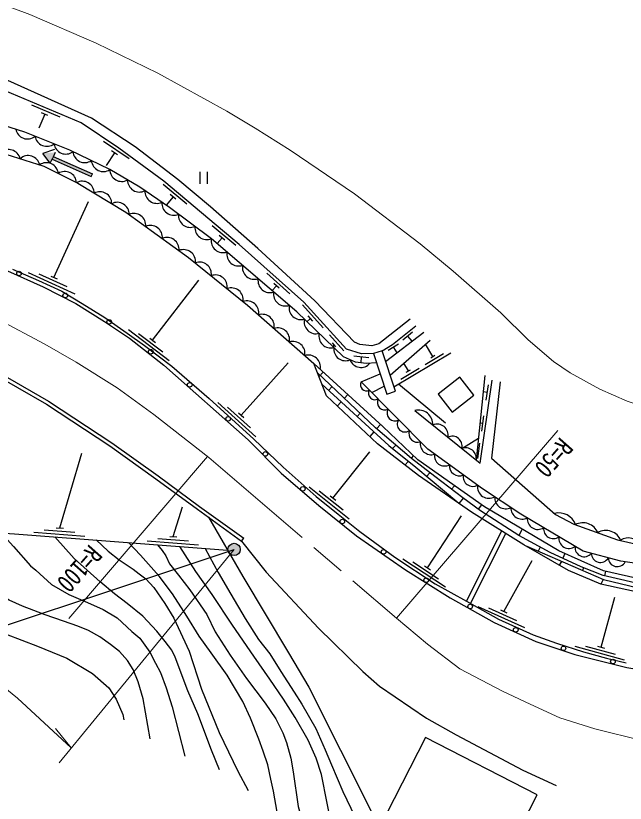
# Model space of a CAD drawing. Units: millimetres at full size, sheet at 1:1000; details may follow other scales. Extents: x 40000 to 680000, y 20000 to 380000.
# Drawn here: x 192438 to 251921, y 243312 to 320134 of the extents above; entities that cross this region are included whole.
import ezdxf
from ezdxf.enums import TextEntityAlignment as Align

# ---------------------------------------------------------------- set-up
doc = ezdxf.new("R2010")
doc.units = ezdxf.units.MM
doc.header["$LTSCALE"] = 1000
doc.linetypes.add('CHAIN', pattern=[18.5, 12, -1.5, 3.5, -1.5])
for name, color, linetype, lineweight in [('M-BGD', 7, 'Continuous', 25), ('M-BMK', 2, 'CHAIN', 13), ('M-STR-HTXT', 7, 'Continuous', 13), ('M-STR-STRC', 7, 'Continuous', 25)]:
    doc.layers.add(name, color=color, linetype=linetype, lineweight=lineweight)
doc.styles.add('ＭＳ ゴシック', font='')
doc.styles.get('ＭＳ ゴシック').set_extended_font_data('MS Gothic')

msp = doc.modelspace()

# ---------------------------------------------------------------- hatches: boundary and pattern name
at = {"layer": 'M-BGD'}
msp.add_hatch(color=256, dxfattribs=at).paths.add_polyline_path([(196105, 306411), (199915, 304727), (199794, 304452), (195984, 306137), (195809, 305742), (195076, 306702), (196280, 306807)])
at = {"layer": 'M-STR-STRC'}
msp.add_hatch(color=256, dxfattribs=at).paths.add_polyline_path([(213146, 268079, -0.41421), (213746, 268679, -0.41421), (214346, 268079, -1)])

# ---------------------------------------------------------------- linework, layer by layer
at = {"layer": 'M-BGD'}
for p, q in [((196760, 310233), (193995, 311396)), ((195261, 310538), (194680, 309155)), ((195584, 310402), (194939, 310674)), ((203498, 306171), (201013, 307852)), ((196220, 307092), (195076, 306702)), ((195809, 305742), (195076, 306702)), ((196280, 306807), (196044, 306274)), ((202087, 306763), (201247, 305520)), ((202377, 306567), (201797, 306959)), ((195809, 305742), (196044, 306274)), ((195984, 306137), (199794, 304452)), ((196105, 306411), (199915, 304727)), ((199794, 304452), (199915, 304727)), ((210419, 304897), (210419, 303723)), ((211119, 304897), (211119, 303723)), ((209130, 301738), (206832, 303667)), ((208056, 302248), (207520, 302698)), ((196171, 294601), (199535, 302013)), ((207788, 302473), (207107, 301661)), ((213910, 297725), (211612, 299654)), ((212568, 298460), (212099, 297901)), ((212836, 298235), (212300, 298685)), ((193646, 295088), (198199, 293022)), ((219195, 293022), (216956, 295018)), ((194681, 294948), (197413, 293708)), ((195852, 294746), (196490, 294457)), ((205792, 288485), (210306, 294353)), ((217876, 293796), (217456, 293325)), ((218137, 293563), (217614, 294029)), ((222428, 289693), (220417, 291919)), ((221200, 290605), (220864, 290301)), ((221435, 290345), (220965, 290864)), ((203438, 289517), (207422, 286496)), ((204416, 289152), (206806, 287340)), ((224453, 287453), (223045, 289011)), ((228533, 286420), (232251, 289278)), ((231148, 289252), (230213, 288501)), ((230680, 288877), (231081, 288379)), ((205513, 288696), (206071, 288273)), ((223690, 287849), (223362, 288212)), ((229804, 288089), (228780, 287463)), ((228977, 285074), (232888, 288473)), ((223526, 288031), (223373, 287878)), ((229292, 287776), (229613, 287251)), ((233141, 286895), (232436, 288081)), ((226911, 286777), (225418, 286916)), ((226164, 286847), (226110, 286276)), ((229351, 283942), (234899, 287242)), ((232392, 286100), (234197, 287174)), ((232931, 286770), (233352, 287020)), ((214425, 281176), (219027, 286268)), ((230764, 285481), (230314, 286237)), ((222441, 285370), (222026, 284912)), ((226157, 284410), (228008, 285201)), ((230015, 284686), (231820, 285760)), ((230553, 285356), (230974, 285606)), ((238223, 285026), (237385, 276776)), ((223315, 283959), (222975, 283584)), ((227191, 283366), (228401, 284012)), ((229806, 284213), (234376, 280434)), ((238353, 282631), (238572, 284115)), ((224834, 283186), (224506, 282825)), ((238462, 283373), (238061, 283432)), ((212168, 282407), (215878, 279054)), ((213111, 281959), (215337, 279947)), ((224186, 282473), (223810, 282058)), ((214165, 281410), (214685, 280941)), ((226040, 281366), (225746, 281042)), ((237909, 279613), (238127, 281097)), ((228042, 280259), (227660, 279837)), ((238018, 280355), (237752, 280395)), ((227387, 279536), (226979, 279086)), ((235967, 277925), (237604, 278930)), ((229529, 278249), (229215, 277903)), ((237518, 276959), (237736, 278443)), ((196743, 270169), (198886, 277455)), ((223394, 273089), (226986, 277594)), ((237627, 277701), (237481, 277719)), ((230755, 276669), (230420, 276300)), ((231256, 277222), (231031, 276973)), ((232859, 275553), (232539, 275200)), ((235254, 274292), (234949, 273955)), ((221065, 274179), (224975, 271062)), ((222034, 273790), (224380, 271920)), ((234549, 273515), (234455, 273410)), ((223120, 273308), (223668, 272871)), ((236110, 273073), (235683, 272564)), ((207816, 269320), (208724, 272233)), ((237890, 272429), (237581, 272004)), ((232619, 266288), (235956, 271336)), ((194204, 269762), (199190, 269380)), ((195224, 269985), (198215, 269755)), ((196394, 270196), (197092, 270142)), ((236415, 263028), (239879, 269873)), ((241868, 270048), (241544, 269444)), ((205277, 268913), (210263, 268530)), ((206297, 269135), (209288, 268906)), ((207467, 269347), (208165, 269293)), ((214484, 268895), (214689, 269179)), ((236808, 262808), (240263, 269634)), ((243610, 268306), (243429, 267889)), ((246033, 267673), (245821, 267205)), ((230203, 267166), (234374, 264409)), ((231203, 266865), (233705, 265211)), ((240058, 262032), (242833, 266993)), ((245691, 266906), (245485, 266549)), ((232327, 266481), (232911, 266095)), ((247860, 266290), (247741, 266015)), ((250007, 265941), (249904, 265491)), ((249752, 265141), (249554, 264680)), ((249560, 258542), (250894, 263408)), ((237534, 262520), (242086, 260452)), ((238568, 262379), (241300, 261139)), ((239739, 262177), (240377, 261887)), ((246991, 258624), (251813, 257303)), ((248034, 258649), (250928, 257856)), ((249223, 258635), (249898, 258450))]:
    msp.add_line(p, q, dxfattribs=at)
for points in [[(227649, 286287), (226649, 286222), (225589, 286327), (224427, 286859), (219872, 291261), (211558, 298363), (207450, 301426), (204539, 303423), (201631, 305123), (197722, 307021), (193337, 308773), (187053, 310756), (182145, 312069), (178335, 312753), (161312, 315939), (145590, 319134), (130242, 322257), (113568, 324946), (96881, 328245), (72734, 332260)], [(73120, 329228), (88055, 326634), (94580, 325467), (106650, 323379), (117373, 321296), (136055, 317808), (147343, 315702), (165080, 312535), (176720, 310404), (184581, 308694), (190201, 307021), (195194, 305466), (198488, 303789), (203194, 300968), (209313, 296559), (215051, 291917), (221520, 286210)], [(230943, 290544), (227882, 288144), (227186, 287927), (226014, 288054), (225485, 288276), (221630, 292329), (216052, 297418), (211431, 301506), (208247, 304150), (204079, 307362), (199846, 310144), (191677, 313814), (189821, 314569), (188138, 317790), (188285, 318935)], [(227355, 287178), (226192, 287145), (224716, 287608), (220565, 292202), (214250, 297832), (206903, 303999), (202509, 307202), (198835, 309687), (190757, 313082), (186824, 313741), (181395, 314355), (173619, 314832), (156390, 317499), (149703, 318738)], [(75403, 311317), (82740, 311207), (89678, 310592), (98434, 309459), (104636, 308455), (125853, 303875), (151868, 298286), (158214, 297015), (167402, 294533), (174081, 292360), (180887, 289848), (185469, 287848), (189749, 285510), (195441, 282246), (201608, 278172), (206122, 274959), (210179, 271991), (214484, 268895)], [(97382, 309948), (98484, 309805), (104701, 308799), (125927, 304217), (151939, 298628), (158294, 297356), (167502, 294869), (174196, 292691), (181017, 290173), (185623, 288163), (189920, 285815), (195625, 282544), (201806, 278460), (206327, 275243), (210384, 272274), (214689, 269179)], [(147458, 299233), (163729, 286323), (168495, 273367), (177163, 270637), (192326, 269605), (213106, 268011)], [(191646, 295241), (195116, 293700), (198294, 292072), (201105, 290305), (203544, 288698), (206897, 286060), (215129, 278775), (218327, 275501), (222014, 272358), (225709, 269389), (230479, 266071), (234831, 263349), (239115, 260929), (243202, 259101), (247014, 257808), (252088, 256568), (256409, 255851), (260600, 255621)], [(192105, 295421), (194657, 294300), (196941, 293264), (198928, 292060), (201141, 290686), (203323, 289184), (204997, 287958), (207663, 285938), (211301, 282786), (215685, 278824), (218548, 276100), (221752, 273248), (223914, 271523), (226021, 269828), (229446, 267308), (233364, 264717), (236415, 263028), (239548, 261275), (242919, 259744), (245226, 258915), (247861, 258075), (250105, 257460), (252016, 257013)], [(228191, 287454), (229198, 288070), (231472, 289898)], [(276726, 264370), (271596, 263203), (267864, 262649), (264865, 262557), (259995, 262693), (253849, 263731), (249554, 264680), (246398, 266025), (242027, 268537), (236930, 271707), (231742, 275277), (227741, 278370), (222749, 283053), (221520, 286210)], [(281675, 266042), (274527, 264987), (267562, 264300), (262388, 264208), (257481, 264475), (253659, 265107), (249798, 265989), (245445, 267936), (238178, 272226), (231686, 276814), (228269, 280052), (221520, 286210)], [(277844, 264803), (268277, 263928), (266168, 263801), (262169, 263767), (257460, 264009), (254119, 264532), (249755, 265525), (247619, 266387), (244601, 267760), (241544, 269444), (237797, 271847), (236072, 273101), (233347, 275174), (231052, 276955), (227549, 279931), (221857, 285346)], [(257396, 266064), (251502, 266914), (247817, 267899), (241746, 271526), (237984, 274000), (232669, 277839), (226157, 284410)], [(231397, 281625), (237751, 276480), (238944, 284586)], [(239722, 284427), (238874, 276987), (245129, 271480), (246900, 270549), (251169, 268993), (255924, 267935), (260777, 267258), (266119, 266940), (280421, 268191), (280811, 269319)], [(222302, 284201), (228835, 278208), (231485, 276083), (235676, 272570)], [(211237, 271230), (214612, 265419), (219072, 257975), (221047, 254622), (224147, 248484), (227574, 241643), (237108, 230471)], [(177815, 270593), (178896, 270109), (180339, 269283), (181887, 267841), (182665, 266844), (185159, 263613), (186567, 262335), (188477, 261140), (191494, 259812), (194558, 258625), (197413, 257458), (199913, 255979), (201515, 254562), (202251, 253451), (202894, 251978), (203002, 251464)], [(205571, 249602), (204864, 253497), (204374, 255167), (203889, 256367), (203342, 257241), (202556, 258105), (201680, 258798), (200638, 259548), (199526, 260166), (198484, 260598), (197107, 261075), (195321, 261694), (193085, 262526), (191804, 263126), (190577, 263849), (189624, 264520), (188553, 265432), (187570, 266502), (186449, 267826), (185548, 268982), (184667, 270126)], [(191003, 269695), (192230, 268365), (193867, 266488), (194386, 266064), (195929, 264657), (197610, 263661), (199427, 262899), (200970, 262222), (202352, 261389), (203769, 260079), (204549, 259406), (205530, 258067), (206073, 256979), (206569, 256083), (207117, 254568), (207701, 252733), (208925, 247904)], [(212322, 246560), (211541, 248480), (210218, 252039), (209235, 254271), (207991, 257570), (207675, 258230), (207033, 259107), (206195, 260115), (204846, 261556), (203313, 262813), (202082, 263742), (200687, 264913), (198149, 267179), (196246, 269305)], [(200285, 268995), (201443, 267912), (202517, 267051), (203893, 266143), (204480, 265707), (205137, 265210), (205904, 264351), (206976, 262810), (207881, 261353), (209360, 258137), (210576, 254454), (212303, 250221), (214111, 246437), (215106, 244553)], [(214484, 268895), (216878, 265860), (221997, 260396), (226298, 256153), (227928, 254735), (232539, 251602), (235426, 249989), (241914, 246545), (245192, 245059)], [(217962, 242436), (217593, 244477), (217332, 245672), (217028, 247050), (216594, 248386), (216154, 249548), (215335, 251603), (214585, 253236), (213076, 255798), (211503, 257999), (210340, 259627), (209144, 261572), (207740, 263736), (206419, 265450), (204613, 267507), (203426, 268754)], [(206281, 268535), (206728, 267961), (207086, 267462), (207453, 266661), (208310, 265571), (209416, 264138), (211094, 261710), (211893, 260033), (213363, 257765), (214948, 255473), (216769, 253077), (217816, 251551), (218512, 250189), (218873, 249253), (219298, 247704), (219524, 246378), (220016, 242997), (220636, 240675), (221029, 239734), (221732, 238650)], [(225982, 235829), (224947, 237189), (223912, 239110), (223196, 241506), (222830, 243318), (222269, 246106), (221743, 247723), (220989, 249481), (219723, 251677), (218561, 253474), (217248, 255425), (215670, 257662), (213595, 260696), (211600, 263667), (210006, 265919), (208437, 268370)], [(210932, 268178), (212186, 265808), (213441, 263725), (214824, 261336), (216137, 259302), (217221, 257890), (218314, 256176), (219606, 254152), (220352, 252985), (221711, 250606), (222638, 248527), (223252, 247075), (224368, 244462), (225546, 242008), (226511, 240217), (227566, 238443), (228481, 237040), (229533, 235713), (230899, 234060), (231751, 233020)], [(242306, 268377), (249782, 265128), (254006, 264121), (257470, 263531), (262038, 263260), (266084, 263234), (268916, 263462), (274641, 263896)]]:
    msp.add_lwpolyline(points, dxfattribs=at)
for points in [[(228661, 283224), (229497, 283500), (228191, 287454), (227355, 287178)], [(233650, 283233), (235019, 281467), (237151, 283119), (235783, 284885)], [(228607, 242292), (239504, 236700), (243315, 244125), (232417, 249717)]]:
    msp.add_lwpolyline(points, close=True, dxfattribs=at)
for centre in [(192756, 294994), (197271, 292849), (201555, 290278), (205609, 287360), (209421, 284127), (213165, 280813), (216800, 277385), (220456, 273982), (224312, 270800), (228336, 267836), (232500, 265072), (236788, 262502), (241235, 260228), (245893, 258426), (250720, 257134)]:
    msp.add_circle(centre, 225, dxfattribs=at)
for centre, radius, start, end in [((193577, 309272), 1159, 190.67875, 309.77695), ((195465, 308557), 1160, 188.6961, 307.72572), ((197324, 307800), 1160, 187.9931, 307.05793), ((191738, 305926), 1160, 13.19609, 132.22571), ((199179, 306968), 1160, 184.59688, 303.62651), ((193648, 305331), 1160, 13.19609, 132.22571), ((195437, 304646), 1156, 5.49043, 124.76132), ((200979, 306094), 1160, 184.59688, 303.62651), ((202782, 305132), 1160, 180.19916, 299.23042), ((197212, 303779), 1160, 3.50089, 122.53052), ((198930, 302833), 1160, 359.80251, 118.84668), ((204508, 304096), 1159, 178.86099, 297.94597), ((200645, 301810), 1160, 359.54776, 118.57739), ((206209, 302992), 1160, 176.02922, 295.05884), ((202344, 300774), 1160, 358.60064, 117.68455), ((207855, 301835), 1160, 174.79132, 293.83989), ((203970, 299684), 1160, 354.70632, 113.73594), ((209478, 300648), 1160, 173.77531, 292.80493), ((205593, 298514), 1160, 354.70632, 113.73594), ((211081, 299453), 1160, 173.77531, 292.80493), ((207215, 297345), 1160, 354.70632, 113.73594), ((212674, 298182), 1160, 170.03949, 289.07273), ((208809, 296137), 1185, 354.01381, 111.70245), ((214196, 296884), 1160, 169.97681, 289.00643), ((210372, 294945), 1160, 351.51748, 110.5471), ((215716, 295585), 1160, 169.97681, 289.00643), ((211927, 293687), 1160, 351.51748, 110.5471), ((217237, 294286), 1160, 169.97681, 289.00643), ((213482, 292429), 1160, 351.51748, 110.5471), ((218758, 292986), 1160, 169.97681, 289.00643), ((215003, 291160), 1160, 349.72045, 108.76795), ((220270, 291651), 1160, 168.14702, 287.22271), ((216505, 289850), 1160, 349.06471, 108.09434), ((221742, 290272), 1160, 166.47509, 285.50471), ((218005, 288527), 1160, 349.06471, 108.09434), ((223180, 288883), 1160, 166.47509, 285.50471), ((219504, 287204), 1160, 349.06471, 108.09434), ((224619, 287617), 1138, 172.56006, 292.88071), ((220991, 285853), 1183, 349.27824, 107.06701), ((226124, 286960), 1133, 200.23233, 320.85877), ((226658, 284118), 580, 149.78062, 299.70605), ((227495, 283306), 631, 150.70034, 298.78633), ((228457, 282417), 739, 152.9547, 296.53196), ((229430, 281365), 753, 148.67264, 300.81401), ((231741, 280261), 1407, 357.841, 104.15704), ((230422, 280280), 748, 144.14416, 305.3425), ((231648, 279372), 848, 159.4217, 290.06496), ((233563, 279222), 1070, 349.10778, 112.89026), ((235034, 278155), 961, 346.11604, 115.882), ((232970, 278363), 1052, 168.3925, 289.30222), ((234288, 277202), 985, 170.16439, 298.15751), ((236326, 276918), 1069, 352.37761, 109.62043), ((235717, 276224), 970, 173.50419, 294.81771), ((237053, 275161), 946, 168.91767, 299.40423), ((238628, 274181), 1122, 171.98325, 299.91722), ((240238, 273092), 1056, 173.70504, 299.62577), ((241862, 272134), 1103, 177.89984, 297.3193), ((245461, 269947), 1684, 18.89541, 105.07362), ((243379, 271039), 1017, 173.52644, 304.76651), ((247788, 269109), 1565, 22.02869, 117.93741), ((244898, 270078), 948, 172.41233, 305.88063), ((250043, 268362), 1558, 20.98841, 121.07472), ((246422, 269144), 982, 170.24194, 308.05102), ((252210, 267764), 1430, 30.34885, 121.15612), ((247915, 268259), 895, 172.82469, 320.37771), ((249493, 267697), 889, 180.54491, 329.52443), ((251146, 267286), 888, 182.57375, 330.84554)]:
    msp.add_arc(centre, radius, start, end, dxfattribs=at)
at = {"layer": 'M-BMK'}
msp.add_lwpolyline([(190371, 290695), (195292, 288089), (198326, 286334), (202324, 283832), (205929, 281239), (211267, 277033), (229600, 261383), (232622, 258836), (235762, 256414), (239932, 254253), (242628, 252993), (245531, 251652), (248963, 250577), (254128, 249275), (256975, 248870), (260300, 248542), (264254, 248536), (270401, 249014), (273844, 249708), (278965, 251098), (284146, 253268), (289377, 256254), (306282, 266246)], dxfattribs=at)
at = {"layer": 'M-STR-HTXT'}
for p, q in [((245353, 279659), (229583, 261364)), ((211148, 277127), (197621, 261334)), ((213746, 268079), (196661, 247260)), ((197854, 248714), (196303, 250617))]:
    msp.add_line(p, q, dxfattribs=at)
for points in [[(190211, 321605), (193801, 320249), (200299, 317452), (206301, 314523), (213039, 310812), (215788, 309161), (219216, 307032), (225506, 302773), (231903, 297881), (235115, 295209), (239783, 291142), (242461, 288507), (244917, 286395), (246536, 285290), (249426, 283711), (252110, 282541), (253848, 281950), (256452, 281259), (258953, 280823), (262333, 280692)], [(78651, 285635), (92198, 284034), (105161, 281601), (110178, 280572), (119302, 278744), (127916, 277068), (135505, 275509), (139353, 274748), (154690, 271743), (158857, 270852), (164040, 269382), (168084, 268014), (171229, 266771), (174146, 265459), (177373, 263854), (179534, 262675), (181051, 261861), (183300, 260492), (188029, 257273), (192618, 253565), (197854, 248714)]]:
    msp.add_lwpolyline(points, dxfattribs=at)
at = {"layer": 'M-STR-STRC'}
msp.add_line((166593, 252364), (213746, 268079), dxfattribs=at)
msp.add_circle((213746, 268079), 600, dxfattribs=at)

# ---------------------------------------------------------------- texts
at = {"layer": 'M-STR-HTXT', "style": 'ＭＳ ゴシック', "width": 0.8}
for s, p in [('R=50', (243860, 277976)), ('R=100', (197581, 267148))]:
    msp.add_text(s, height=1833, rotation=228.432, dxfattribs=at).set_placement(p, align=Align.BOTTOM_CENTER)

doc.saveas('drawing.dxf')
